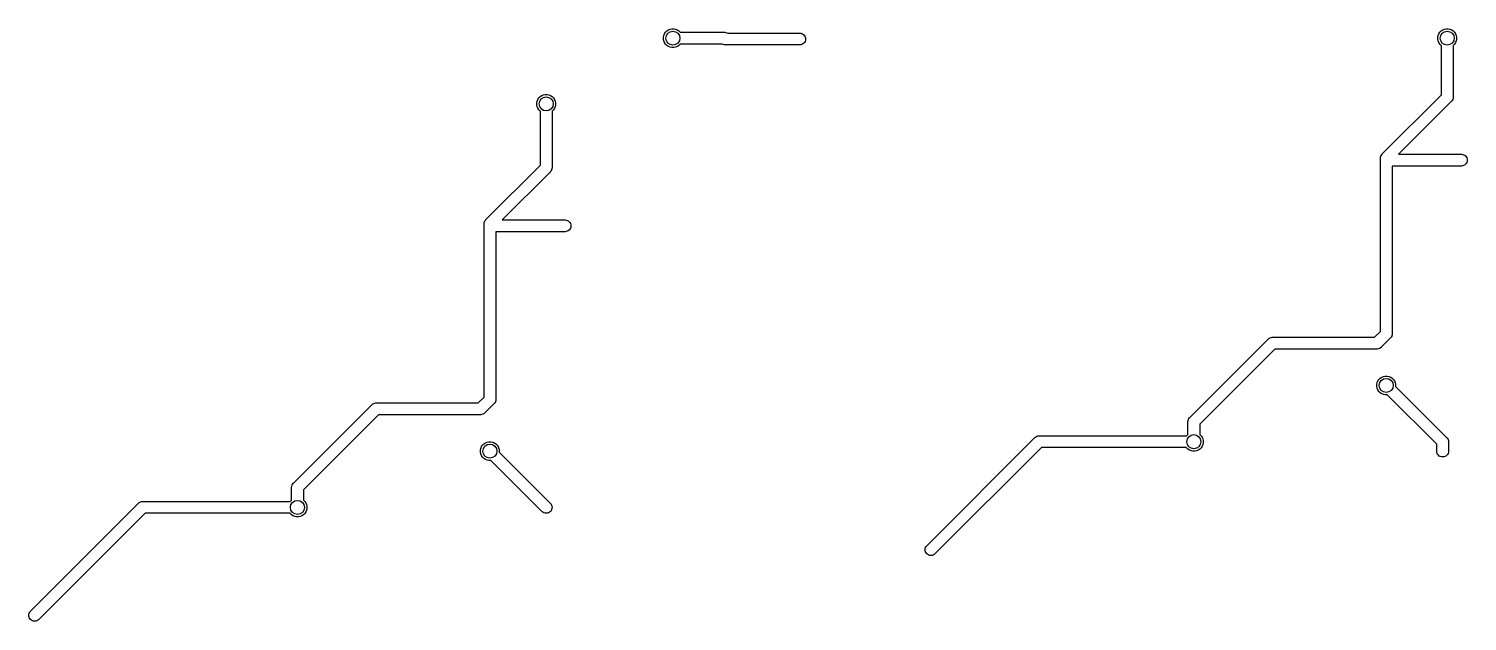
# Model space of a CAD drawing. Extents: x 0.4 to 11.3, y -7.9 to -0.4.
# Drawn here: x 5.377 to 6.584, y -4.359 to -3.862 of the extents above; entities that cross this region are included whole.
import ezdxf

# ---------------------------------------------------------------- set-up
doc = ezdxf.new("R2010")
doc.units = 0
doc.header["$MEASUREMENT"] = 0
doc.layers.add('BLACK', color=7, linetype='CONTINUOUS')

msp = doc.modelspace()

# ---------------------------------------------------------------- linework, layer by layer
at = {"layer": 'BLACK', "linetype": 'CONTINUOUS'}
for p, q in [((5.90945, -3.8693), (5.90975, -3.86778)), ((5.90945, -3.87085), (5.90945, -3.8693)), ((5.90975, -3.87238), (5.90945, -3.87085)), ((5.90975, -3.86778), (5.91034, -3.86635)), ((5.91034, -3.87381), (5.90975, -3.87238)), ((5.91034, -3.86635), (5.91121, -3.86506)), ((5.91121, -3.86506), (5.9123, -3.86396)), ((5.9123, -3.86396), (5.91359, -3.8631)), ((5.91359, -3.8631), (5.91503, -3.86251)), ((5.91503, -3.86251), (5.91655, -3.8622)), ((5.91655, -3.8622), (5.9181, -3.8622)), ((5.9181, -3.8622), (5.91962, -3.86251)), ((5.91962, -3.86251), (5.92105, -3.8631)), ((5.92105, -3.8631), (5.92234, -3.86396)), ((5.92234, -3.86396), (5.92344, -3.86506)), ((5.92344, -3.86506), (5.9235, -3.86516)), ((5.9235, -3.86516), (5.96039, -3.86516)), ((5.96039, -3.86516), (5.96063, -3.86513)), ((5.96063, -3.86513), (5.96087, -3.86516)), ((5.96087, -3.86516), (5.96087, -3.86516)), ((5.96087, -3.86516), (5.96159, -3.86523)), ((5.96159, -3.86523), (5.96252, -3.86551)), ((5.96252, -3.86551), (5.96334, -3.86594)), ((5.96334, -3.86594), (6.02386, -3.86594)), ((6.02386, -3.86594), (6.02459, -3.86602)), ((6.02459, -3.86602), (6.02551, -3.8663)), ((6.02551, -3.8663), (6.02637, -3.86675)), ((6.02637, -3.86675), (6.02712, -3.86737)), ((6.02712, -3.86737), (6.02773, -3.86812)), ((6.02773, -3.87361), (6.02712, -3.87436)), ((6.02773, -3.86812), (6.02819, -3.86897)), ((6.02819, -3.87276), (6.02773, -3.87361)), ((6.02819, -3.86897), (6.02847, -3.8699)), ((6.02847, -3.87183), (6.02819, -3.87276)), ((6.02847, -3.8699), (6.02857, -3.87087)), ((6.02857, -3.87087), (6.02847, -3.87183)), ((6.55906, -3.8693), (6.55936, -3.86778)), ((6.55906, -3.87085), (6.55906, -3.8693)), ((6.55936, -3.87238), (6.55906, -3.87085)), ((6.55936, -3.86778), (6.55995, -3.86635)), ((6.55995, -3.87381), (6.55936, -3.87238)), ((6.55995, -3.86635), (6.56081, -3.86506)), ((6.56081, -3.86506), (6.56191, -3.86396)), ((6.56191, -3.86396), (6.5632, -3.8631)), ((6.5632, -3.8631), (6.56463, -3.86251)), ((6.56463, -3.86251), (6.56615, -3.8622)), ((6.56615, -3.8622), (6.5677, -3.8622)), ((6.5677, -3.8622), (6.56923, -3.86251)), ((6.56923, -3.86251), (6.57066, -3.8631)), ((6.57066, -3.8631), (6.57195, -3.86396)), ((6.57195, -3.86396), (6.57305, -3.86506)), ((6.57305, -3.86506), (6.57391, -3.86635)), ((6.57391, -3.86635), (6.5745, -3.86778)), ((6.5745, -3.87238), (6.57391, -3.87381)), ((6.5745, -3.86778), (6.5748, -3.8693)), ((6.5748, -3.87085), (6.5745, -3.87238)), ((6.5748, -3.8693), (6.5748, -3.87085)), ((5.91121, -3.8751), (5.91034, -3.87381)), ((5.9123, -3.87619), (5.91121, -3.8751)), ((5.91359, -3.87706), (5.9123, -3.87619)), ((5.91503, -3.87765), (5.91359, -3.87706)), ((5.91655, -3.87795), (5.91503, -3.87765)), ((5.9181, -3.87795), (5.91655, -3.87795)), ((5.91962, -3.87765), (5.9181, -3.87795)), ((5.92105, -3.87706), (5.91962, -3.87765)), ((5.92234, -3.87619), (5.92105, -3.87706)), ((5.92344, -3.8751), (5.92234, -3.87619)), ((5.9235, -3.875), (5.92344, -3.8751)), ((5.95871, -3.875), (5.9235, -3.875)), ((5.95952, -3.87543), (5.95871, -3.875)), ((5.96045, -3.87572), (5.95952, -3.87543)), ((5.96118, -3.87579), (5.96045, -3.87572)), ((5.96142, -3.87581), (5.96118, -3.87579)), ((5.96118, -3.87579), (5.96118, -3.87579)), ((5.96166, -3.87579), (5.96142, -3.87581)), ((6.02386, -3.87579), (5.96166, -3.87579)), ((6.02459, -3.87572), (6.02386, -3.87579)), ((6.02551, -3.87543), (6.02459, -3.87572)), ((6.02637, -3.87498), (6.02551, -3.87543)), ((6.02712, -3.87436), (6.02637, -3.87498)), ((6.56081, -3.8751), (6.55995, -3.87381)), ((6.56191, -3.87619), (6.56081, -3.8751)), ((6.56201, -3.87626), (6.56191, -3.87619)), ((6.56201, -3.91765), (6.56201, -3.87626)), ((6.57195, -3.87619), (6.57185, -3.87626)), ((6.57185, -3.87626), (6.57185, -3.91944)), ((6.57305, -3.8751), (6.57195, -3.87619)), ((6.57391, -3.87381), (6.57305, -3.8751)), ((5.80345, -3.9229), (5.80405, -3.92147)), ((5.80405, -3.92147), (5.80491, -3.92018)), ((5.80491, -3.92018), (5.806, -3.91908)), ((5.806, -3.91908), (5.80729, -3.91822)), ((5.80729, -3.91822), (5.80873, -3.91763)), ((5.80873, -3.91763), (5.81025, -3.91732)), ((5.81025, -3.91732), (5.8118, -3.91732)), ((5.8118, -3.91732), (5.81332, -3.91763)), ((5.81332, -3.91763), (5.81475, -3.91822)), ((5.81475, -3.91822), (5.81604, -3.91908)), ((5.81604, -3.91908), (5.81714, -3.92018)), ((5.81714, -3.92018), (5.818, -3.92147)), ((5.818, -3.92147), (5.8186, -3.9229)), ((6.51244, -3.96722), (6.56201, -3.91765)), ((6.5715, -3.92158), (6.57104, -3.92243)), ((6.57159, -3.92126), (6.5715, -3.92158)), ((6.57178, -3.92065), (6.57159, -3.92126)), ((6.57185, -3.91993), (6.57178, -3.92065)), ((6.57185, -3.91944), (6.57187, -3.91968)), ((6.57187, -3.91968), (6.57185, -3.91993)), ((6.57185, -3.91993), (6.57185, -3.91993)), ((5.80315, -3.92442), (5.80345, -3.9229)), ((5.80315, -3.92597), (5.80315, -3.92442)), ((5.80345, -3.92749), (5.80315, -3.92597)), ((5.80405, -3.92893), (5.80345, -3.92749)), ((5.80491, -3.93022), (5.80405, -3.92893)), ((5.806, -3.93131), (5.80491, -3.93022)), ((5.8061, -3.93138), (5.806, -3.93131)), ((5.8061, -3.9767), (5.8061, -3.93138)), ((5.81604, -3.93131), (5.81594, -3.93138)), ((5.81594, -3.93138), (5.81594, -3.9785)), ((5.81714, -3.93022), (5.81604, -3.93131)), ((5.818, -3.92893), (5.81714, -3.93022)), ((5.8186, -3.92749), (5.818, -3.92893)), ((5.8186, -3.9229), (5.8189, -3.92442)), ((5.8189, -3.92597), (5.8186, -3.92749)), ((5.8189, -3.92442), (5.8189, -3.92597)), ((6.57024, -3.92334), (6.52605, -3.96752)), ((6.57043, -3.92318), (6.57024, -3.92334)), ((6.57058, -3.92299), (6.57043, -3.92318)), ((6.57104, -3.92243), (6.57058, -3.92299)), ((6.57058, -3.92299), (6.57058, -3.92299)), ((6.51083, -3.97062), (6.5109, -3.9699)), ((6.5109, -3.9699), (6.51118, -3.96897)), ((6.51118, -3.96897), (6.51164, -3.96812)), ((6.51118, -3.96897), (6.51118, -3.96897)), ((6.51164, -3.96812), (6.51225, -3.96737)), ((6.51225, -3.96737), (6.51244, -3.96722)), ((6.52605, -3.96752), (6.57898, -3.96752)), ((6.57898, -3.96752), (6.5797, -3.96759)), ((6.5797, -3.96759), (6.58063, -3.96787)), ((6.58063, -3.96787), (6.58149, -3.96833)), ((6.58149, -3.96833), (6.58224, -3.96894)), ((6.58224, -3.96894), (6.58285, -3.96969)), ((6.58285, -3.96969), (6.58331, -3.97055)), ((5.76047, -4.02233), (5.8061, -3.9767)), ((5.81452, -3.98224), (5.81433, -3.98239)), ((5.81467, -3.98205), (5.81452, -3.98224)), ((5.81514, -3.98149), (5.81467, -3.98205)), ((5.81467, -3.98205), (5.81467, -3.98205)), ((5.81522, -3.98132), (5.81514, -3.98149)), ((5.81559, -3.98063), (5.81522, -3.98132)), ((5.81587, -3.9797), (5.81559, -3.98063)), ((5.81594, -3.97898), (5.81587, -3.9797)), ((5.81594, -3.9785), (5.81597, -3.97874)), ((5.81597, -3.97874), (5.81594, -3.97898)), ((5.81594, -3.97898), (5.81594, -3.97898)), ((6.5108, -3.97087), (6.51083, -3.97063)), ((6.51083, -3.97111), (6.5108, -3.97087)), ((6.51083, -3.97063), (6.51083, -3.97062)), ((6.51083, -4.11607), (6.51083, -3.97111)), ((6.57898, -3.97736), (6.52067, -3.97736)), ((6.52067, -3.97736), (6.52067, -4.11787)), ((6.5797, -3.97729), (6.57898, -3.97736)), ((6.58063, -3.97701), (6.5797, -3.97729)), ((6.58149, -3.97655), (6.58063, -3.97701)), ((6.58224, -3.97594), (6.58149, -3.97655)), ((6.58285, -3.97519), (6.58224, -3.97594)), ((6.58331, -3.97433), (6.58285, -3.97519)), ((6.58331, -3.97055), (6.58359, -3.97148)), ((6.58359, -3.97341), (6.58331, -3.97433)), ((6.58359, -3.97148), (6.58369, -3.97244)), ((6.58369, -3.97244), (6.58359, -3.97341)), ((5.81433, -3.98239), (5.77409, -4.02264)), ((5.75883, -4.02598), (5.75886, -4.02574)), ((5.75886, -4.02623), (5.75883, -4.02598)), ((5.75886, -4.02574), (5.75893, -4.02502)), ((5.75886, -4.02574), (5.75886, -4.02574)), ((5.75886, -4.17119), (5.75886, -4.02623)), ((5.75893, -4.02502), (5.75921, -4.02409)), ((5.75921, -4.02409), (5.75967, -4.02324)), ((5.75967, -4.02324), (5.76028, -4.02249)), ((5.76028, -4.02249), (5.76047, -4.02233)), ((5.77409, -4.02264), (5.82701, -4.02264)), ((5.82701, -4.02264), (5.82774, -4.02271)), ((5.82774, -4.02271), (5.82866, -4.02299)), ((5.82866, -4.02299), (5.82952, -4.02345)), ((5.82952, -4.02345), (5.83027, -4.02406)), ((5.83027, -4.02406), (5.83088, -4.02481)), ((5.83088, -4.03031), (5.83027, -4.03106)), ((5.83088, -4.02481), (5.83134, -4.02567)), ((5.83134, -4.02945), (5.83088, -4.03031)), ((5.83134, -4.02567), (5.83162, -4.02659)), ((5.83162, -4.02852), (5.83134, -4.02945)), ((5.83162, -4.02659), (5.83172, -4.02756)), ((5.83172, -4.02756), (5.83162, -4.02852)), ((5.82701, -4.03248), (5.7687, -4.03248)), ((5.7687, -4.03248), (5.7687, -4.17299)), ((5.82774, -4.03241), (5.82701, -4.03248)), ((5.82866, -4.03213), (5.82774, -4.03241)), ((5.82952, -4.03167), (5.82866, -4.03213)), ((5.83027, -4.03106), (5.82952, -4.03167)), ((6.35102, -4.18831), (6.41665, -4.12267)), ((6.41665, -4.12267), (6.41681, -4.12249)), ((6.41681, -4.12249), (6.417, -4.12233)), ((6.417, -4.12233), (6.41756, -4.12187)), ((6.417, -4.12233), (6.417, -4.12233)), ((6.41756, -4.12187), (6.41761, -4.12184)), ((6.41761, -4.12184), (6.41841, -4.12142)), ((6.41841, -4.12142), (6.41934, -4.12113)), ((6.41934, -4.12113), (6.42006, -4.12106)), ((6.42006, -4.12106), (6.4203, -4.12104)), ((6.42006, -4.12106), (6.42006, -4.12106)), ((6.4203, -4.12104), (6.42055, -4.12106)), ((6.42055, -4.12106), (6.50584, -4.12106)), ((6.50584, -4.12106), (6.51083, -4.11607)), ((6.51906, -4.12176), (6.51152, -4.12929)), ((6.51924, -4.12161), (6.51906, -4.12176)), ((6.51963, -4.12113), (6.51924, -4.12161)), ((6.51986, -4.12086), (6.51963, -4.12113)), ((6.52032, -4.12), (6.51986, -4.12086)), ((6.52034, -4.11993), (6.52032, -4.12)), ((6.5206, -4.11907), (6.52034, -4.11993)), ((6.52067, -4.11835), (6.5206, -4.11907)), ((6.52067, -4.11787), (6.52069, -4.11811)), ((6.52069, -4.11811), (6.52067, -4.11835)), ((6.52067, -4.11835), (6.52067, -4.11835)), ((6.42234, -4.13091), (6.35925, -4.194)), ((6.50763, -4.13091), (6.42234, -4.13091)), ((6.50787, -4.13093), (6.50763, -4.13091)), ((6.50812, -4.13091), (6.50787, -4.13093)), ((6.50884, -4.13083), (6.50812, -4.13091)), ((6.50812, -4.13091), (6.50812, -4.13091)), ((6.50977, -4.13055), (6.50884, -4.13083)), ((6.51062, -4.1301), (6.50977, -4.13055)), ((6.51137, -4.12948), (6.51062, -4.1301)), ((6.51152, -4.12929), (6.51137, -4.12948)), ((6.50787, -4.16064), (6.50818, -4.15912)), ((6.50787, -4.16219), (6.50787, -4.16064)), ((6.50818, -4.16371), (6.50787, -4.16219)), ((6.50818, -4.15912), (6.50877, -4.15769)), ((6.50877, -4.15769), (6.50963, -4.1564)), ((6.50963, -4.1564), (6.51073, -4.1553)), ((6.51073, -4.1553), (6.51202, -4.15444)), ((6.51202, -4.15444), (6.51345, -4.15385)), ((6.51345, -4.15385), (6.51497, -4.15354)), ((6.51497, -4.15354), (6.51652, -4.15354)), ((6.51652, -4.15354), (6.51804, -4.15385)), ((6.51804, -4.15385), (6.51948, -4.15444)), ((6.51948, -4.15444), (6.52077, -4.1553)), ((6.52077, -4.1553), (6.52186, -4.1564)), ((6.52186, -4.1564), (6.52273, -4.15769)), ((6.52273, -4.15769), (6.52332, -4.15912)), ((6.52332, -4.15912), (6.52362, -4.16064)), ((6.52362, -4.16219), (6.5236, -4.16231)), ((6.5236, -4.16231), (6.5663, -4.20501)), ((6.52362, -4.16064), (6.52362, -4.16219)), ((5.75387, -4.17618), (5.75886, -4.17119)), ((5.76835, -4.17512), (5.76789, -4.17598)), ((5.76841, -4.17493), (5.76835, -4.17512)), ((5.76863, -4.17419), (5.76841, -4.17493)), ((5.7687, -4.17347), (5.76863, -4.17419)), ((5.7687, -4.17299), (5.76872, -4.17323)), ((5.76872, -4.17323), (5.7687, -4.17347)), ((5.7687, -4.17347), (5.7687, -4.17347)), ((6.50877, -4.16515), (6.50818, -4.16371)), ((6.50963, -4.16644), (6.50877, -4.16515)), ((6.51073, -4.16753), (6.50963, -4.16644)), ((6.51202, -4.1684), (6.51073, -4.16753)), ((6.51345, -4.16899), (6.51202, -4.1684)), ((6.51497, -4.16929), (6.51345, -4.16899)), ((6.51652, -4.16929), (6.51497, -4.16929)), ((6.51664, -4.16927), (6.51652, -4.16929)), ((6.55807, -4.2107), (6.51664, -4.16927)), ((5.59905, -4.24343), (5.66469, -4.17779)), ((5.67037, -4.18602), (5.60728, -4.24911)), ((5.66469, -4.17779), (5.66484, -4.17761)), ((5.66484, -4.17761), (5.66516, -4.17734)), ((5.66516, -4.17734), (5.66559, -4.17699)), ((5.66559, -4.17699), (5.66644, -4.17653)), ((5.66644, -4.17653), (5.66737, -4.17625)), ((5.66737, -4.17625), (5.66809, -4.17618)), ((5.66809, -4.17618), (5.6681, -4.17618)), ((5.6681, -4.17618), (5.66834, -4.17616)), ((5.66834, -4.17616), (5.66858, -4.17618)), ((5.66858, -4.17618), (5.75387, -4.17618)), ((5.75566, -4.18602), (5.67037, -4.18602)), ((5.75591, -4.18605), (5.75566, -4.18602)), ((5.75615, -4.18602), (5.75591, -4.18605)), ((5.75687, -4.18595), (5.75615, -4.18602)), ((5.75615, -4.18602), (5.75615, -4.18602)), ((5.7578, -4.18567), (5.75687, -4.18595)), ((5.75865, -4.18521), (5.7578, -4.18567)), ((5.7594, -4.1846), (5.75865, -4.18521)), ((5.75956, -4.18441), (5.7594, -4.1846)), ((5.76709, -4.17688), (5.75956, -4.18441)), ((5.76728, -4.17673), (5.76709, -4.17688)), ((5.76766, -4.17625), (5.76728, -4.17673)), ((5.76789, -4.17598), (5.76766, -4.17625)), ((6.34939, -4.19196), (6.34941, -4.19172)), ((6.34941, -4.1922), (6.34939, -4.19196)), ((6.34941, -4.19172), (6.34948, -4.19099)), ((6.34941, -4.19172), (6.34941, -4.19172)), ((6.34941, -4.20248), (6.34941, -4.1922)), ((6.34948, -4.19099), (6.34976, -4.19007)), ((6.34976, -4.19007), (6.35022, -4.18921)), ((6.35022, -4.18921), (6.35083, -4.18846)), ((6.35083, -4.18846), (6.35102, -4.18831)), ((6.35925, -4.194), (6.35925, -4.20248)), ((5.7568, -4.21281), (5.75766, -4.21152)), ((5.75766, -4.21152), (5.75876, -4.21042)), ((5.75876, -4.21042), (5.76005, -4.20956)), ((5.76005, -4.20956), (5.76148, -4.20896)), ((5.76148, -4.20896), (5.763, -4.20866)), ((5.763, -4.20866), (5.76456, -4.20866)), ((5.76456, -4.20866), (5.76608, -4.20896)), ((5.76608, -4.20896), (5.76751, -4.20956)), ((5.76751, -4.20956), (5.7688, -4.21042)), ((5.7688, -4.21042), (5.7699, -4.21152)), ((5.7699, -4.21152), (5.77076, -4.21281)), ((6.13021, -4.2959), (6.22076, -4.20535)), ((6.22076, -4.20535), (6.22091, -4.20516)), ((6.22091, -4.20516), (6.2211, -4.20501)), ((6.2211, -4.20501), (6.22166, -4.20455)), ((6.2211, -4.20501), (6.2211, -4.20501)), ((6.22166, -4.20455), (6.22252, -4.20409)), ((6.22166, -4.20455), (6.22166, -4.20455)), ((6.22166, -4.20455), (6.22166, -4.20455)), ((6.22252, -4.20409), (6.22344, -4.20381)), ((6.22344, -4.20381), (6.22417, -4.20374)), ((6.22417, -4.20374), (6.22441, -4.20372)), ((6.22417, -4.20374), (6.22417, -4.20374)), ((6.22441, -4.20372), (6.22465, -4.20374)), ((6.22465, -4.20374), (6.34815, -4.20374)), ((6.34815, -4.20374), (6.34821, -4.20364)), ((6.34821, -4.20364), (6.34931, -4.20255)), ((6.34931, -4.20255), (6.34941, -4.20248)), ((6.35925, -4.20248), (6.35935, -4.20255)), ((6.35935, -4.20255), (6.36045, -4.20364)), ((6.36045, -4.20364), (6.36131, -4.20493)), ((6.36131, -4.20493), (6.3619, -4.20636)), ((6.3619, -4.21096), (6.36131, -4.21239)), ((6.3619, -4.20636), (6.3622, -4.20789)), ((6.3622, -4.20944), (6.3619, -4.21096)), ((6.3622, -4.20789), (6.3622, -4.20944)), ((6.55807, -4.21678), (6.55807, -4.2107)), ((6.5663, -4.20501), (6.56649, -4.20516)), ((6.56649, -4.20516), (6.56664, -4.20535)), ((6.56664, -4.20535), (6.56664, -4.20535)), ((6.56664, -4.20535), (6.56702, -4.20582)), ((6.56702, -4.20582), (6.5671, -4.20591)), ((6.5671, -4.20591), (6.56756, -4.20677)), ((6.56756, -4.20677), (6.56784, -4.2077)), ((6.56784, -4.2077), (6.56791, -4.20842)), ((6.56791, -4.20842), (6.56791, -4.20842)), ((6.56791, -4.20842), (6.56794, -4.20866)), ((6.56794, -4.20866), (6.56791, -4.2089)), ((6.56791, -4.2089), (6.56791, -4.21678)), ((5.75591, -4.21576), (5.75621, -4.21424)), ((5.75591, -4.21731), (5.75591, -4.21576)), ((5.75621, -4.21883), (5.75591, -4.21731)), ((5.75621, -4.21424), (5.7568, -4.21281)), ((5.7568, -4.22027), (5.75621, -4.21883)), ((5.75766, -4.22155), (5.7568, -4.22027)), ((5.75876, -4.22265), (5.75766, -4.22155)), ((5.76005, -4.22351), (5.75876, -4.22265)), ((5.76148, -4.22411), (5.76005, -4.22351)), ((5.77076, -4.21281), (5.77135, -4.21424)), ((5.77135, -4.21424), (5.77165, -4.21576)), ((5.77165, -4.21731), (5.77163, -4.21743)), ((5.77163, -4.21743), (5.81467, -4.26047)), ((5.77165, -4.21576), (5.77165, -4.21731)), ((6.22645, -4.21358), (6.13717, -4.30286)), ((6.34815, -4.21358), (6.22645, -4.21358)), ((6.34821, -4.21368), (6.34815, -4.21358)), ((6.34931, -4.21478), (6.34821, -4.21368)), ((6.3506, -4.21564), (6.34931, -4.21478)), ((6.35203, -4.21623), (6.3506, -4.21564)), ((6.35356, -4.21654), (6.35203, -4.21623)), ((6.35511, -4.21654), (6.35356, -4.21654)), ((6.35663, -4.21623), (6.35511, -4.21654)), ((6.35806, -4.21564), (6.35663, -4.21623)), ((6.35935, -4.21478), (6.35806, -4.21564)), ((6.36045, -4.21368), (6.35935, -4.21478)), ((6.36131, -4.21239), (6.36045, -4.21368)), ((6.55814, -4.2175), (6.55807, -4.21678)), ((6.55842, -4.21843), (6.55814, -4.2175)), ((6.55888, -4.21928), (6.55842, -4.21843)), ((6.5595, -4.22003), (6.55888, -4.21928)), ((6.56024, -4.22065), (6.5595, -4.22003)), ((6.5611, -4.2211), (6.56024, -4.22065)), ((6.56203, -4.22139), (6.5611, -4.2211)), ((6.56299, -4.22148), (6.56203, -4.22139)), ((6.56396, -4.22139), (6.56299, -4.22148)), ((6.56488, -4.2211), (6.56396, -4.22139)), ((6.56574, -4.22065), (6.56488, -4.2211)), ((6.56649, -4.22003), (6.56574, -4.22065)), ((6.5671, -4.21928), (6.56649, -4.22003)), ((6.56756, -4.21843), (6.5671, -4.21928)), ((6.56784, -4.2175), (6.56756, -4.21843)), ((6.56791, -4.21678), (6.56784, -4.2175)), ((5.763, -4.22441), (5.76148, -4.22411)), ((5.76456, -4.22441), (5.763, -4.22441)), ((5.76467, -4.22439), (5.76456, -4.22441)), ((5.80771, -4.26743), (5.76467, -4.22439)), ((5.59742, -4.24708), (5.59744, -4.24684)), ((5.59744, -4.24732), (5.59742, -4.24708)), ((5.59744, -4.24684), (5.59751, -4.24611)), ((5.59744, -4.24684), (5.59744, -4.24684)), ((5.59744, -4.2576), (5.59744, -4.24732)), ((5.59751, -4.24611), (5.59779, -4.24518)), ((5.59779, -4.24518), (5.59825, -4.24433)), ((5.59825, -4.24433), (5.59887, -4.24358)), ((5.59887, -4.24358), (5.59905, -4.24343)), ((5.46923, -4.26005), (5.46969, -4.25967)), ((5.46969, -4.25967), (5.47055, -4.25921)), ((5.47055, -4.25921), (5.47148, -4.25893)), ((5.47055, -4.25921), (5.47055, -4.25921)), ((5.47148, -4.25893), (5.4722, -4.25886)), ((5.4722, -4.25886), (5.47244, -4.25883)), ((5.4722, -4.25886), (5.4722, -4.25886)), ((5.47244, -4.25883), (5.47268, -4.25886)), ((5.47268, -4.25886), (5.59618, -4.25886)), ((5.59618, -4.25886), (5.59625, -4.25876)), ((5.59625, -4.25876), (5.59734, -4.25766)), ((5.59734, -4.25766), (5.59744, -4.2576)), ((5.60728, -4.24911), (5.60728, -4.2576)), ((5.60728, -4.2576), (5.60738, -4.25766)), ((5.60738, -4.25766), (5.60848, -4.25876)), ((5.60848, -4.25876), (5.60934, -4.26005)), ((5.37824, -4.35102), (5.46879, -4.26047)), ((5.47448, -4.2687), (5.3852, -4.35798)), ((5.46879, -4.26047), (5.46894, -4.26028)), ((5.46894, -4.26028), (5.46923, -4.26005)), ((5.59618, -4.2687), (5.47448, -4.2687)), ((5.59625, -4.2688), (5.59618, -4.2687)), ((5.59734, -4.2699), (5.59625, -4.2688)), ((5.59863, -4.27076), (5.59734, -4.2699)), ((5.60007, -4.27135), (5.59863, -4.27076)), ((5.60159, -4.27165), (5.60007, -4.27135)), ((5.60314, -4.27165), (5.60159, -4.27165)), ((5.60466, -4.27135), (5.60314, -4.27165)), ((5.60609, -4.27076), (5.60466, -4.27135)), ((5.60738, -4.2699), (5.60609, -4.27076)), ((5.60848, -4.2688), (5.60738, -4.2699)), ((5.60934, -4.26751), (5.60848, -4.2688)), ((5.60934, -4.26005), (5.60993, -4.26148)), ((5.60993, -4.26608), (5.60934, -4.26751)), ((5.60993, -4.26148), (5.61024, -4.263)), ((5.61024, -4.26456), (5.60993, -4.26608)), ((5.61024, -4.263), (5.61024, -4.26456)), ((5.80828, -4.26789), (5.80771, -4.26743)), ((5.80913, -4.26835), (5.80828, -4.26789)), ((5.81006, -4.26863), (5.80913, -4.26835)), ((5.81102, -4.26872), (5.81006, -4.26863)), ((5.81199, -4.26863), (5.81102, -4.26872)), ((5.81292, -4.26835), (5.81199, -4.26863)), ((5.81377, -4.26789), (5.81292, -4.26835)), ((5.81452, -4.26728), (5.81377, -4.26789)), ((5.81514, -4.26653), (5.81452, -4.26728)), ((5.81467, -4.26047), (5.81514, -4.26103)), ((5.81514, -4.26103), (5.81559, -4.26189)), ((5.81559, -4.26567), (5.81514, -4.26653)), ((5.81559, -4.26189), (5.81587, -4.26281)), ((5.81587, -4.26474), (5.81559, -4.26567)), ((5.81587, -4.26281), (5.81597, -4.26378)), ((5.81597, -4.26378), (5.81587, -4.26474)), ((6.12975, -4.29647), (6.13021, -4.2959)), ((6.12891, -4.29921), (6.12901, -4.29825)), ((6.12901, -4.30018), (6.12891, -4.29921)), ((6.12901, -4.29825), (6.12929, -4.29732)), ((6.12929, -4.3011), (6.12901, -4.30018)), ((6.12929, -4.29732), (6.12975, -4.29647)), ((6.12975, -4.30196), (6.12929, -4.3011)), ((6.13036, -4.30271), (6.12975, -4.30196)), ((6.13111, -4.30332), (6.13036, -4.30271)), ((6.13197, -4.30378), (6.13111, -4.30332)), ((6.13289, -4.30406), (6.13197, -4.30378)), ((6.13386, -4.30416), (6.13289, -4.30406)), ((6.13482, -4.30406), (6.13386, -4.30416)), ((6.13575, -4.30378), (6.13482, -4.30406)), ((6.13661, -4.30332), (6.13575, -4.30378)), ((6.13717, -4.30286), (6.13661, -4.30332)), ((5.37694, -4.35433), (5.37704, -4.35337)), ((5.37704, -4.3553), (5.37694, -4.35433)), ((5.37704, -4.35337), (5.37732, -4.35244)), ((5.37732, -4.35622), (5.37704, -4.3553)), ((5.37732, -4.35244), (5.37778, -4.35158)), ((5.37778, -4.35708), (5.37732, -4.35622)), ((5.37778, -4.35158), (5.37824, -4.35102)), ((5.37839, -4.35783), (5.37778, -4.35708)), ((5.37914, -4.35844), (5.37839, -4.35783)), ((5.38, -4.3589), (5.37914, -4.35844)), ((5.38093, -4.35918), (5.38, -4.3589)), ((5.38189, -4.35928), (5.38093, -4.35918)), ((5.38285, -4.35918), (5.38189, -4.35928)), ((5.38378, -4.3589), (5.38285, -4.35918)), ((5.38464, -4.35844), (5.38378, -4.3589)), ((5.3852, -4.35798), (5.38464, -4.35844))]:
    msp.add_line(p, q, dxfattribs=at)
at = {"layer": 'BLACK'}
for centre in [(5.91732, -3.87008), (6.56693, -3.87008), (5.81102, -3.9252), (6.51575, -4.16142), (5.76378, -4.21654), (6.35433, -4.20866), (5.60236, -4.26378)]:
    msp.add_circle(centre, 0.00591, dxfattribs=at)

doc.saveas('drawing.dxf')
